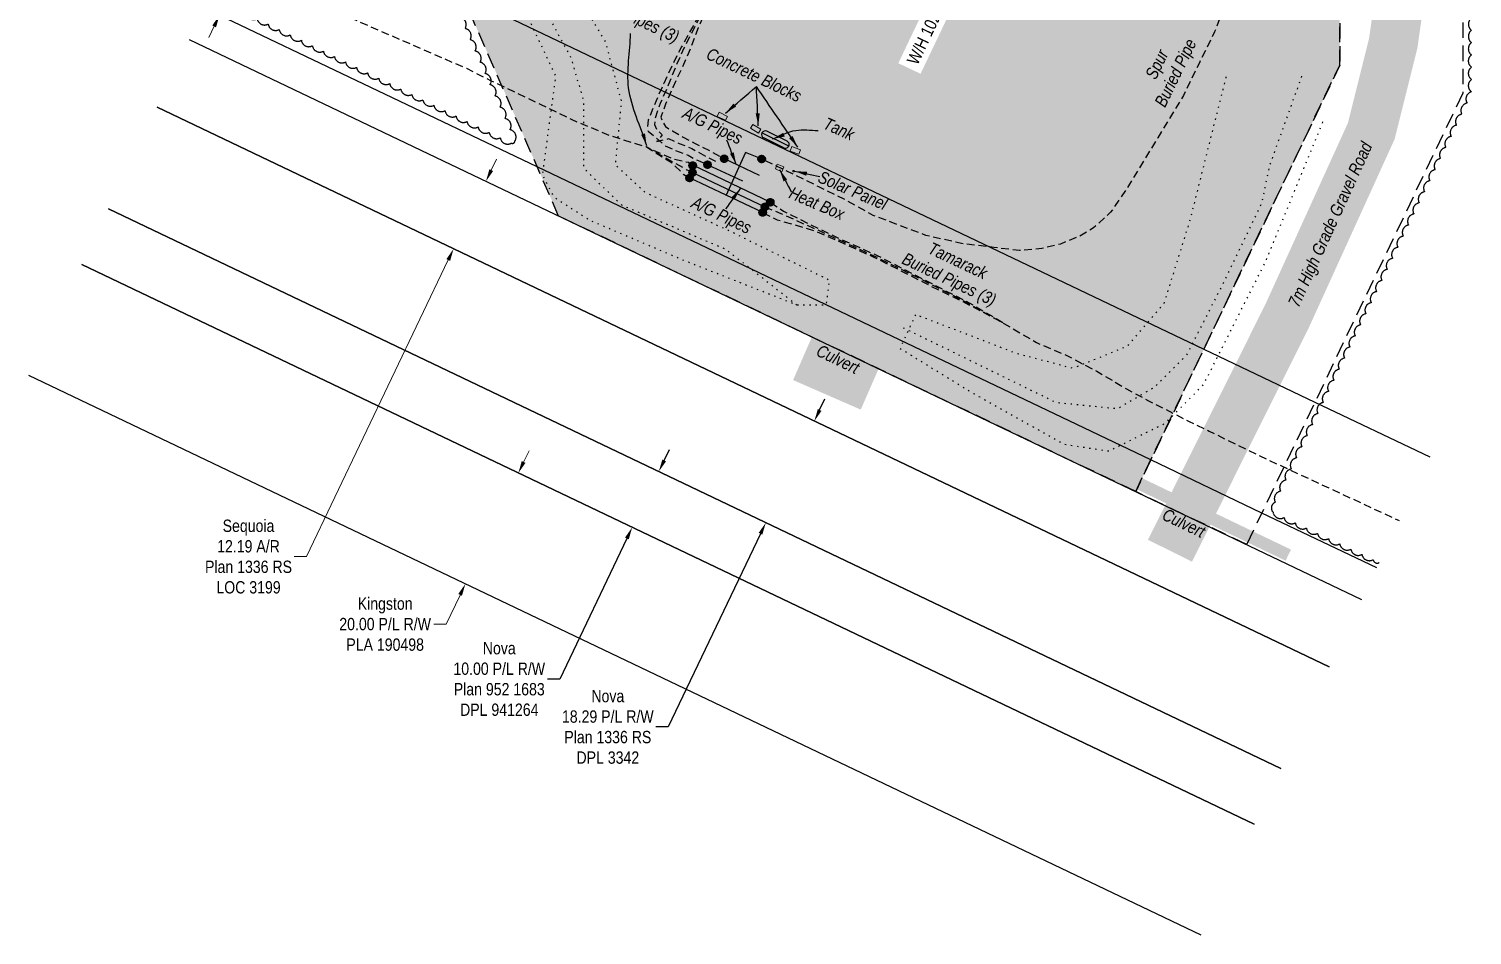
# Model space of a CAD drawing. Extents: x 323017 to 326965, y 6148514 to 6151575.
# Drawn here: x 324782 to 325954, y 6148514 to 6149251 of the extents above; entities that cross this region are included whole.
import ezdxf

# ---------------------------------------------------------------- set-up
doc = ezdxf.new("R2010")
doc.units = 0
doc.header["$LTSCALE"] = 5
doc.header["$PDSIZE"] = 0.5
for name, pattern in [('0', [1, 1, 0]), ('foc-ACCESSROAD', [3.75, 2.5, -1.25]), ('foc-TOPO', [1, 0.2, -0.8]), ('UG_PIPE', [1.875, 1.25, -0.625])]:
    doc.linetypes.add(name, pattern=pattern)
doc.layers.get('Defpoints').update_dxf_attribs({"color": 9})
for name, color, linetype, lineweight in [('AS-GENERAL', 48, 'Continuous', 18), ('C-RW-T', 13, 'Continuous', 9), ('C-WS-T', 13, 'Continuous', 9), ('F-AR-T', 190, 'Continuous', 9), ('F-RW-T', 190, 'Continuous', 9), ('T-TEXT', 48, 'Continuous', 18)]:
    doc.layers.add(name, color=color, linetype=linetype, lineweight=lineweight)
for name, color, linetype in [('AS-PIPE-AG', 44, 'Continuous'), ('AS-PIPE-UG', 44, 'UG_PIPE'), ('AS-PIPE-UG-T', 44, 'Continuous'), ('AS-ROADS', 254, 'Continuous'), ('AS-SYMBOL', 7, 'Continuous'), ('C-RW', 13, 'Continuous'), ('C-WS', 13, 'foc-ACCESSROAD'), ('F-AR', 190, 'foc-ACCESSROAD'), ('F-RW', 190, 'Continuous'), ('P-PROPOSED-H', 21, 'Continuous'), ('T-BUSH', 110, '0'), ('T-GENERAL', 48, 'foc-TOPO')]:
    doc.layers.add(name, color=color, linetype=linetype)
doc.styles.add('80CG', font='ARIALN.TTF', dxfattribs={"height": 10})
doc.styles.add('80L', font='ARIALN.TTF', dxfattribs={"height": 10})
doc.styles.add('80LS', font='ARIALNI.TTF', dxfattribs={"height": 10})
doc.dimstyles.new('Compass 5 000', dxfattribs={"dimscale": 5, "dimtxt": 9, "dimasz": 2, "dimexe": 0.2, "dimexo": 0.0625, "dimgap": 0.5, "dimtad": 0, "dimtih": 1, "dimtoh": 1, "dimzin": 0, "dimdsep": 46, "dimtxsty": '80CG', "dimcen": 0.1, "dimse1": 1, "dimse2": 1, "dimclrd": 256, "dimclrt": 256, "dimaunit": 1, "dimadec": 4, "dimazin": 0, "dimtfac": 0.06, "dimtofl": 0, "dimtmove": 0, "dimatfit": 1, "dimfxl": 0.2, "dimtolj": 1, "dimtzin": 0, "dimlwd": -1, "dimarcsym": 0})

# ---------------------------------------------------------------- blocks, each defined once
blk = doc.blocks.new('riser')
h = blk.add_hatch(color=255)
h.dxf.hatch_style = 1
edge = h.paths.add_edge_path()
edge.add_arc((0, 0), 0.7, 0, 360)
blk.add_hatch(color=48).paths.add_polyline_path([(0.58, -0.15), (-0.58, -0.15, 0.774597)])
at = {"color": 48}
blk.add_line((-0.58, -0.15), (0.58, -0.15), dxfattribs=at)
blk.add_circle((0, 0), 0.6, dxfattribs=at)
blk = doc.blocks.new('*D440')
at = {"layer": 'Defpoints', "color": 0, "transparency": 16777216}
for p in [(324985.4, 6148982.7), (324942.4, 6148892.6), (325136.5, 6148799.9)]:
    blk.add_point(p, dxfattribs=at)
at = {"layer": 'F-RW-T', "transparency": 16777216}
for p, q in [((325183.8, 6148898.9), (325188.2, 6148908)), ((325132.2, 6148790.8), (325120.9, 6148767.1)), ((325120.9, 6148767.1), (325110.9, 6148767.1))]:
    blk.add_line(p, q, dxfattribs=at)
for points in [[(325182.3, 6148899.7), (325185.3, 6148898.2), (325179.5, 6148889.9)], [(325130.7, 6148791.6), (325133.7, 6148790.1), (325136.5, 6148799.9)]]:
    blk.add_solid(points, dxfattribs=at)
at = {"layer": 'F-RW-T', "transparency": 16777216, "insert": (325071.3, 6148767.1), "char_height": 10, "attachment_point": 5, "style": '80CG'}
blk.add_mtext('\\A1;Kingston\\P20.00 P/L R/W\\PPLA 190498', dxfattribs=at)
blk = doc.blocks.new('*D441')
at = {"layer": 'Defpoints', "color": 0, "transparency": 16777216}
for p in [(325131.8, 6148968.5), (325110.1, 6148923.1), (325272, 6148845.8)]:
    blk.add_point(p, dxfattribs=at)
at = {"layer": 'F-RW', "transparency": 16777216}
for p, q in [((325298, 6148900.2), (325302.3, 6148909.2)), ((325267.7, 6148836.8), (325213.1, 6148722.5)), ((325213.1, 6148722.5), (325203.1, 6148722.5))]:
    blk.add_line(p, q, dxfattribs=at)
for points in [[(325296.5, 6148900.9), (325299.5, 6148899.5), (325293.6, 6148891.2)], [(325266.2, 6148837.5), (325269.2, 6148836.1), (325272, 6148845.8)]]:
    blk.add_solid(points, dxfattribs=at)
at = {"layer": 'F-RW', "transparency": 16777216, "insert": (325164, 6148722.5), "char_height": 10, "attachment_point": 5, "style": '80CG'}
blk.add_mtext('\\A1;Nova\\P10.00 P/L R/W\\PPlan 952 1683\\PDPL 941264', dxfattribs=at)
blk = doc.blocks.new('*D442')
at = {"layer": 'Defpoints', "color": 0, "transparency": 16777216}
for p in [(325341.2, 6148969.8), (325301.7, 6148887.3), (325380.6, 6148849.6)]:
    blk.add_point(p, dxfattribs=at)
at = {"layer": 'F-RW', "transparency": 16777216}
for p, q in [((325424.3, 6148941.2), (325428.6, 6148950.2)), ((325376.2, 6148840.6), (325301.3, 6148683.6)), ((325301.3, 6148683.6), (325291.3, 6148683.6))]:
    blk.add_line(p, q, dxfattribs=at)
for points in [[(325422.8, 6148941.9), (325425.8, 6148940.5), (325420, 6148932.2)], [(325374.7, 6148841.3), (325377.7, 6148839.9), (325380.6, 6148849.6)]]:
    blk.add_solid(points, dxfattribs=at)
at = {"layer": 'F-RW', "transparency": 16777216, "insert": (325252.2, 6148683.6), "char_height": 10, "attachment_point": 5, "style": '80CG'}
blk.add_mtext('\\A1;Nova\\P18.29 P/L R/W\\PPlan 1336 RS\\PDPL 3342', dxfattribs=at)
blk = doc.blocks.new('*D443')
at = {"layer": 'Defpoints', "color": 0, "transparency": 16777216}
for p in [(325046.6, 6149178), (325020.3, 6149123.1), (325126.9, 6149072.2)]:
    blk.add_point(p, dxfattribs=at)
at = {"layer": 'F-AR-T', "transparency": 16777216}
for p, q in [((325157.5, 6149136.1), (325161.8, 6149145.2)), ((325122.6, 6149063.2), (325007.4, 6148822)), ((325007.4, 6148822), (324997.4, 6148822))]:
    blk.add_line(p, q, dxfattribs=at)
for points in [[(325156, 6149136.9), (325159, 6149135.4), (325153.2, 6149127.1)], [(325121.1, 6149063.9), (325124.1, 6149062.4), (325126.9, 6149072.2)]]:
    blk.add_solid(points, dxfattribs=at)
at = {"layer": 'F-AR-T', "transparency": 16777216, "insert": (324960.3, 6148822), "char_height": 10, "width": 350.875, "attachment_point": 5, "style": '80CG'}
blk.add_mtext('\\A1;Sequoia\\P12.19 A/R\\PPlan 1336 RS\\PLOC 3199', dxfattribs=at)
blk = doc.blocks.new('*D444')
at = {"layer": 'C-RW-T', "transparency": 16777216}
for p, q in [((324984.2, 6149361.3), (324988.5, 6149370.3)), ((324988.5, 6149370.3), (324998.5, 6149370.3)), ((324932.4, 6149253.1), (324928.1, 6149244))]:
    blk.add_line(p, q, dxfattribs=at)
for points in [[(324982.7, 6149362), (324985.7, 6149360.6), (324979.9, 6149352.3)], [(324930.9, 6149253.8), (324933.9, 6149252.3), (324936.8, 6149262.1)]]:
    blk.add_solid(points, dxfattribs=at)
at = {"layer": 'Defpoints', "color": 0, "transparency": 16777216}
for p in [(324979.9, 6149352.3), (325143.7, 6149274), (325100.6, 6149183.8)]:
    blk.add_point(p, dxfattribs=at)
at = {"layer": 'C-RW-T', "transparency": 16777216, "insert": (325038, 6149370.3), "char_height": 10, "attachment_point": 5, "style": '80CG'}
blk.add_mtext('\\A1;Tamarack\\P20.00 P/L R/W\\PPLA 200182', dxfattribs=at)
blk = doc.blocks.new('*U451')
at = {"color": 48}
for p, q in [((4.1, -1.33), (0.8, 0.28)), ((3.57, -2.41), (0.28, -0.8))]:
    blk.add_line(p, q, dxfattribs=at)
for centre, start, end in [((0.54, -0.26), 64.0357, 244.0357), ((3.83, -1.87), 244.0357, 424.0357)]:
    blk.add_arc(centre, 0.6, start, end, dxfattribs=at)
at = {"layer": 'Defpoints'}
blk.add_line((4.37, -2.13), (0, 0), dxfattribs=at)

msp = doc.modelspace()

# ---------------------------------------------------------------- hatches: boundary and pattern name
at = {"layer": 'AS-GENERAL'}
h = msp.add_hatch(color=256, dxfattribs=at)
h.dxf.hatch_style = 1
h.paths.add_polyline_path([(325710.384, 6149362.416), (325717.874, 6149361.941), (325717.434, 6149358.361), (325709.999, 6149358.696)])
h.paths.add_polyline_path([(325709.999, 6149358.696), (325707.229, 6149351.771), (325710.769, 6149350.251), (325713.619, 6149357.516)])
h.paths.add_polyline_path([(325709.239, 6149338.716), (325705.184, 6149344.991), (325708.239, 6149346.856), (325712.319, 6149341.066)])
h.paths.add_polyline_path([(325488.459, 6149518.456), (325489.699, 6149521.806), (325482.669, 6149524.496), (325481.249, 6149521.016)])
h.paths.add_polyline_path([(325447.429, 6149531.996), (325448.669, 6149535.246), (325441.979, 6149538.241), (325440.344, 6149535.036)])
h.paths.add_polyline_path([(325422.189, 6149541.551), (325422.689, 6149538.491), (325415.214, 6149537.276), (325414.794, 6149540.741)])
h.paths.add_polyline_path([(325408.459, 6149485.311), (325411.994, 6149484.256), (325410.124, 6149477.061), (325406.639, 6149478.116)])
h.paths.add_polyline_path([(325404.684, 6149464.526), (325401.214, 6149465.936), (325398.039, 6149459.126), (325401.399, 6149457.691)])
h.paths.add_polyline_path([(325342.699, 6149183.196), (325341.089, 6149179.821), (325347.924, 6149176.731), (325349.294, 6149179.881)])
h.paths.add_polyline_path([(325370.109, 6149173.156), (325368.179, 6149170.196), (325374.669, 6149166.291), (325376.519, 6149169.551)])
h.paths.add_polyline_path([(325400.269, 6149151.676), (325401.759, 6149155.381), (325408.714, 6149152.706), (325407.419, 6149149.191)])
at = {"layer": 'P-PROPOSED-H'}
h = msp.add_hatch(color=256, dxfattribs=at)
h.dxf.hatch_style = 1
h.paths.add_polyline_path([(325846.79, 6149536.851), (325846.806, 6149221.375), (325681.026, 6148874.927), (325212.264, 6149098.874), (325070.424, 6149424.111), (325226.227, 6149750.722), (325258.381, 6149818.052)])

# ---------------------------------------------------------------- linework, layer by layer
at = {"layer": 'AS-GENERAL', "flags": 128}
for points in [[(325342.699, 6149183.196), (325341.089, 6149179.821), (325347.924, 6149176.731), (325349.294, 6149179.881)], [(325370.109, 6149173.156), (325368.179, 6149170.196), (325374.669, 6149166.291), (325376.519, 6149169.551)], [(325400.269, 6149151.676), (325401.759, 6149155.381), (325408.714, 6149152.706), (325407.419, 6149149.191)], [(325389.729, 6149141.001), (325388.314, 6149137.096), (325393.679, 6149134.826), (325395.259, 6149138.931)], [(325402.374, 6149134.681), (325403.615, 6149134.681), (325403.615, 6149135.922), (325402.374, 6149135.922)]]:
    msp.add_lwpolyline(points, close=True, dxfattribs=at)
at = {"layer": 'AS-GENERAL', "const_width": 10, "flags": 128}
for points in [[(325488.449, 6148984.966), (325407.384, 6149025.021)], [(325805.014, 6148823.211), (325678.719, 6148883.846)]]:
    msp.add_lwpolyline(points, dxfattribs=at)
at = {"layer": 'AS-PIPE-AG', "flags": 128}
for points in [[(325375.514, 6149131.776), (325347.054, 6149145.256)], [(325377.479, 6149145.021), (325364.134, 6149150.556), (325347.974, 6149115.306)], [(325384.179, 6149110.041), (325321.269, 6149140.111)], [(325321.464, 6149134.036), (325379.694, 6149106.206)], [(325333.399, 6149140.381), (325361.739, 6149127.436)], [(325377.999, 6149101.781), (325318.609, 6149129.881)]]:
    msp.add_lwpolyline(points, dxfattribs=at)
at = {"layer": 'AS-PIPE-UG', "flags": 128}
for points in [[(325830.355, 6149649.844), (325832.679, 6149595.046), (325831.704, 6149570.256), (325830.904, 6149545.851), (325827.914, 6149516.701), (325824.269, 6149495.186), (325818.109, 6149474.501), (325809.699, 6149447.886), (325802.879, 6149430.631), (325796.149, 6149407.586), (325788.104, 6149379.451), (325780.534, 6149354.731), (325769.214, 6149314.871), (325754.624, 6149273.311), (325745.109, 6149248.631), (325732.789, 6149223.516), (325719.909, 6149196.966), (325699.029, 6149162.456), (325674.059, 6149121.546), (325660.679, 6149101.926), (325646.814, 6149089.191), (325635.429, 6149082.526), (325619.844, 6149076.091), (325604.764, 6149072.431), (325586.659, 6149070.856), (325565.704, 6149073.321), (325540.774, 6149076.356), (325510.654, 6149083.086), (325467.879, 6149099.381), (325444.069, 6149112.561), (325423.489, 6149122.701), (325404.099, 6149132.371), (325377.754, 6149145.036)], [(325409.054, 6149450.406), (325404.859, 6149440.306), (325404.924, 6149440.346), (325396.869, 6149420.496), (325391.664, 6149406.606), (325385.299, 6149389.851), (325375.774, 6149366.781), (325366.954, 6149343.896), (325357.659, 6149323.081), (325344.144, 6149295.666), (325344.144, 6149295.666), (325322.314, 6149254.771), (325312.009, 6149236.316), (325304.254, 6149220.706), (325297.614, 6149206.681), (325291.454, 6149192.601), (325284.904, 6149176.706), (325284.329, 6149170.106), (325284.959, 6149167.976), (325298.819, 6149155.941), (325306.929, 6149152.176), (325317.359, 6149148.276), (325324.994, 6149144.161), (325333.164, 6149140.676), (325333.399, 6149140.381)], [(325413.534, 6149448.306), (325409.074, 6149438.426), (325400.649, 6149418.466), (325395.289, 6149404.256), (325389.039, 6149388.006), (325379.434, 6149365.451), (325369.399, 6149342.236), (325359.509, 6149322.671), (325345.369, 6149295.216), (325333.384, 6149272.901), (325323.379, 6149254.011), (325314.084, 6149235.411), (325306.994, 6149219.486), (325301.354, 6149205.326), (325295.089, 6149191.116), (325290.489, 6149178.206), (325290.094, 6149173.206), (325291.809, 6149169.561), (325296.459, 6149164.766), (325292.084, 6149159.541), (325301.604, 6149161.751), (325310.284, 6149157.821), (325320.489, 6149153.781), (325332.719, 6149146.906), (325340.154, 6149143.156)], [(325418.104, 6149446.626), (325413.939, 6149436.406), (325405.849, 6149417.086), (325399.799, 6149402.316), (325393.279, 6149386.376), (325382.714, 6149364.341), (325370.869, 6149341.491), (325361.019, 6149322.306), (325346.314, 6149294.766), (325334.494, 6149272.281), (325325.669, 6149251.961), (325318.254, 6149232.501), (325311.709, 6149217.596), (325304.994, 6149203.401), (325299.019, 6149189.671), (325295.359, 6149179.166), (325296.519, 6149175.966), (325299.129, 6149171.536), (325304.614, 6149168.076), (325313.344, 6149163.056), (325323.259, 6149157.821), (325335.114, 6149151.796), (325346.744, 6149145.536), (325347.054, 6149145.256)], [(325321.464, 6149134.036), (325321.059, 6149134.336), (325316.209, 6149136.511), (325305.469, 6149142.406), (325283.249, 6149154.996), (325253.924, 6149164.156), (325223.099, 6149177.026), (325198.064, 6149189.281), (325176.049, 6149199.771), (325157.224, 6149208.721), (325137.619, 6149218.656), (324941.704, 6149303.92)], [(325318.604, 6149129.771), (325313.944, 6149132.266), (325305.424, 6149141.116), (325283.249, 6149154.996)], [(325321.119, 6149140.001), (325317.829, 6149142.276), (325305.349, 6149144.971), (325283.249, 6149154.996)], [(325384.489, 6149109.891), (325394.809, 6149102.866), (325422.704, 6149089.101), (325439.879, 6149080.786), (325470.979, 6149066.831), (325515.424, 6149043.901), (325543.374, 6149029.681), (325573.904, 6149011.961)], [(325377.999, 6149101.341), (325389.899, 6149095.891), (325420.409, 6149086.736), (325439.024, 6149078.781), (325469.499, 6149064.921), (325513.999, 6149042.306), (325542.549, 6149028.431), (325573.974, 6149011.641)], [(325379.724, 6149106.251), (325392.639, 6149100.991), (325421.579, 6149088.011), (325439.399, 6149079.841), (325470.139, 6149065.721), (325514.654, 6149043.466), (325543.114, 6149028.981), (325574.009, 6149011.591), (325600.504, 6148995.946), (325625.614, 6148985.261), (325649.424, 6148972.731), (325673.579, 6148958.336), (325691.439, 6148948.726), (325724.539, 6148931.886), (325740.744, 6148924.031), (325781.849, 6148903.911), (325895.194, 6148851.284)]]:
    msp.add_lwpolyline(points, dxfattribs=at)
at = {"layer": 'AS-ROADS', "flags": 128}
for points, const_width in [([(325708.879, 6148826.806), (325804.274, 6149018.116), (325872.404, 6149167.886), (325890.259, 6149239.256), (325902.789, 6149327.761), (325903.534, 6149484.991), (325900.883, 6149649.847)], 39.995), ([(325468.844, 6149042.111), (325430.194, 6148953.501)], 59.992)]:
    msp.add_lwpolyline(points, dxfattribs=dict(at, const_width=const_width))
at = {"layer": 'C-RW'}
for points in [[(324967.619, 6149358.151), (325133.829, 6149278.725), (325736.453, 6148990.757), (325826.67, 6148947.648), (325919.943, 6148903.077)], [(325876.834, 6148812.861), (325783.51, 6148857.456), (325693.294, 6148900.562), (325194.883, 6149138.731), (324924.507, 6149267.933)]]:
    msp.add_lwpolyline(points, dxfattribs=at)
at = {"layer": 'C-WS'}
msp.add_lwpolyline([(325846.79, 6149536.851), (325846.806, 6149221.375), (325681.026, 6148874.927), (325212.264, 6149098.874), (325070.424, 6149424.111), (325226.227, 6149750.722), (325258.381, 6149818.052), (325846.79, 6149536.851)], close=True, dxfattribs=at)
at = {"layer": 'F-AR'}
msp.add_lwpolyline([(325946.771, 6149649.849), (325946.794, 6149198.685), (325771.246, 6148831.828), (325681.026, 6148874.927), (325846.806, 6149221.375), (325846.784, 6149649.844)], dxfattribs=at)
at = {"layer": 'F-AR', "linetype": 'Continuous'}
for points in [[(324912.22, 6149242.221), (325864.591, 6148787.242)], [(325838.351, 6148732.315), (324885.979, 6149187.293)]]:
    msp.add_lwpolyline(points, dxfattribs=at)
at = {"layer": 'F-RW'}
for points in [[(324885.979, 6149187.293), (325838.351, 6148732.315)], [(325798.903, 6148649.74), (324846.532, 6149104.72)], [(324846.532, 6149104.72), (325798.903, 6148649.74)], [(325777.298, 6148604.518), (324824.849, 6149059.333)], [(324824.852, 6149059.34), (325777.325, 6148604.573)], [(325734.224, 6148514.313), (324781.857, 6148969.302)]]:
    msp.add_lwpolyline(points, dxfattribs=at)
at = {"layer": 'T-BUSH', "flags": 128}
for points in [[(324938.341, 6149296.883, 0.02351119), (324938.895, 6149296.731, 0.52056705), (324942.698, 6149287.484, 0.52056705), (324946.502, 6149278.237, 0.52056705), (324950.305, 6149268.99, 0.52056705), (324958.317, 6149263.685, 0.52056705), (324967.296, 6149259.284, 0.52056705), (324976.274, 6149254.884, 0.52056705), (324985.252, 6149250.483, 0.52056705), (324994.23, 6149246.082, 0.52056705), (325003.209, 6149241.682, 0.52056705), (325012.187, 6149237.281, 0.52056705), (325021.165, 6149232.881, 0.52056705), (325030.144, 6149228.48, 0.52056705), (325039.122, 6149224.079, 0.52056705), (325048.1, 6149219.679, 0.52056705), (325057.078, 6149215.278, 0.52056705), (325066.057, 6149210.878, 0.52056705), (325075.035, 6149206.477, 0.52056705), (325084.013, 6149202.077, 0.52056705), (325092.992, 6149197.676, 0.52056705), (325101.97, 6149193.275, 0.52056705), (325110.948, 6149188.875, 0.52056705), (325119.927, 6149184.474, 0.52056705), (325128.905, 6149180.074, 0.52056705), (325137.883, 6149175.673, 0.52056705), (325146.861, 6149171.272, 0.52056705), (325155.84, 6149166.872, 0.52056705), (325164.818, 6149162.471, 0.52056705), (325173.796, 6149158.071, 0.52056705), (325176.786, 6149159.893, 0.52056705), (325172.735, 6149169.035, 0.52056705), (325168.683, 6149178.176, 0.52056705), (325164.632, 6149187.317, 0.52056705), (325160.58, 6149196.458, 0.52056705), (325156.529, 6149205.599, 0.52056705), (325152.478, 6149214.74, 0.52056705), (325148.426, 6149223.881, 0.52056705), (325144.375, 6149233.022, 0.52056705), (325140.323, 6149242.164, 0.52056705), (325136.272, 6149251.305, 0.52056705), (325132.22, 6149260.446, 0.52056705), (325128.169, 6149269.587, 0.52056705), (325124.117, 6149278.728, 0.52056705), (325120.066, 6149287.869, 0.52056705), (325116.014, 6149297.01, 0.52056705), (325111.963, 6149306.152, 0.52056705), (325107.911, 6149315.293, 0.52056705), (325103.86, 6149324.434, 0.52056705), (325099.808, 6149333.575, 0.52056705), (325095.757, 6149342.716, 0.52056705), (325091.705, 6149351.857, 0.52056705), (325087.654, 6149360.998, 0.52056705), (325083.602, 6149370.14, 0.52056705), (325079.551, 6149379.281, 0.52056705), (325075.499, 6149388.422, 0.52056705), (325071.448, 6149397.563, 0.52056705), (325067.396, 6149406.704, 0.52056705), (325063.345, 6149415.845, 0.52056705), (325059.293, 6149424.986, 0.52056705), (325062.779, 6149434.016, 0.52056705), (325067.1, 6149443.032, 0.52056705), (325071.421, 6149452.049, 0.52056705), (325075.742, 6149461.066, 0.52056705), (325080.064, 6149470.082, 0.52056705), (325084.385, 6149479.099, 0.52056705), (325088.706, 6149488.116, 0.52056705), (325093.027, 6149497.133, 0.52056705), (325097.349, 6149506.149, 0.52056705), (325101.67, 6149515.166, 0.52056705), (325105.991, 6149524.183, 0.52056705), (325110.312, 6149533.2, 0.52056705), (325114.634, 6149542.216, 0.52056705), (325118.955, 6149551.233, 0.52056705), (325123.276, 6149560.25, 0.52056705), (325127.598, 6149569.267, 0.52056705), (325131.919, 6149578.283, 0.52056705), (325136.24, 6149587.3, 0.52056705), (325140.561, 6149596.317, 0.52056705), (325144.883, 6149605.334, 0.52056705), (325149.204, 6149614.35, 0.52056705), (325153.525, 6149623.367, 0.52056705), (325157.846, 6149632.384, 0.52056705), (325162.168, 6149641.401, 0.52056705), (325166.489, 6149650.417, 0.52056705), (325170.81, 6149659.434, 0.52056705), (325175.131, 6149668.451, 0.52056705), (325179.453, 6149677.468, 0.52056705), (325183.774, 6149686.484, 0.52056705), (325188.095, 6149695.501, 0.52056705), (325192.416, 6149704.518, 0.52056705), (325196.738, 6149713.534, 0.52056705), (325200.148, 6149720.651, 0.52056705), (325191.139, 6149716.315, 0.52056705), (325182.13, 6149711.978, 0.52056705), (325173.12, 6149707.642, 0.52056705), (325164.111, 6149703.305, 0.52056705), (325155.101, 6149698.969, 0.52056705), (325146.092, 6149694.633, 0.52056705), (325137.082, 6149690.296, 0.52056705), (325128.073, 6149685.96, 0.16470038), (325124.225, 6149686.679, 0.16470038)], [(325954.362, 6149599.798, 0.52056705), (325954.349, 6149589.799, 0.52056705), (325954.336, 6149579.8, 0.52056705), (325954.322, 6149569.801, 0.52056705), (325954.309, 6149559.803, 0.52056705), (325954.296, 6149549.804, 0.52056705), (325954.282, 6149539.805, 0.52056705), (325954.269, 6149529.806, 0.52056705), (325954.256, 6149519.808, 0.52056705), (325954.242, 6149509.809, 0.52056705), (325954.229, 6149499.81, 0.52056705), (325954.215, 6149489.811, 0.52056705), (325954.202, 6149479.813, 0.52056705), (325954.189, 6149469.814, 0.52056705), (325954.175, 6149459.815, 0.52056705), (325954.162, 6149449.817, 0.52056705), (325954.149, 6149439.818, 0.52056705), (325954.135, 6149429.819, 0.52056705), (325954.122, 6149419.82, 0.52056705), (325954.109, 6149409.822, 0.52056705), (325954.095, 6149399.823, 0.52056705), (325954.082, 6149389.824, 0.52056705), (325954.069, 6149379.825, 0.52056705), (325954.055, 6149369.827, 0.52056705), (325954.042, 6149359.828, 0.52056705), (325954.029, 6149349.829, 0.52056705), (325954.015, 6149339.83, 0.52056705), (325954.002, 6149329.832, 0.52056705), (325953.988, 6149319.833, 0.52056705), (325953.975, 6149309.834, 0.52056705), (325953.962, 6149299.835, 0.52056705), (325953.948, 6149289.837, 0.52056705), (325953.935, 6149279.838, 0.52056705), (325953.922, 6149269.839, 0.52056705), (325953.908, 6149259.84, 0.52056705), (325953.895, 6149249.842, 0.52056705), (325953.882, 6149239.843, 0.52056705), (325953.868, 6149229.844, 0.52056705), (325953.855, 6149219.846, 0.52056705), (325953.842, 6149209.847, 0.52056705), (325953.828, 6149199.848, 0.52056705), (325950.346, 6149190.642, 0.52056705), (325946.016, 6149181.63, 0.52056705), (325941.685, 6149172.617, 0.52056705), (325937.355, 6149163.605, 0.52056705), (325933.024, 6149154.593, 0.52056705), (325928.694, 6149145.58, 0.52056705), (325924.363, 6149136.568, 0.52056705), (325920.033, 6149127.556, 0.52056705), (325915.702, 6149118.543, 0.52056705), (325911.372, 6149109.531, 0.52056705), (325907.041, 6149100.519, 0.52056705), (325902.711, 6149091.507, 0.52056705), (325898.38, 6149082.494, 0.52056705), (325894.05, 6149073.482, 0.52056705), (325889.719, 6149064.47, 0.52056705), (325885.389, 6149055.457, 0.52056705), (325881.058, 6149046.445, 0.52056705), (325876.728, 6149037.433, 0.52056705), (325872.397, 6149028.42, 0.52056705), (325868.066, 6149019.408, 0.52056705), (325863.736, 6149010.396, 0.52056705), (325859.405, 6149001.384, 0.52056705), (325855.075, 6148992.371, 0.52056705), (325850.744, 6148983.359, 0.52056705), (325846.414, 6148974.347, 0.52056705), (325842.083, 6148965.334, 0.52056705), (325837.753, 6148956.322, 0.52056705), (325833.422, 6148947.31, 0.52056705), (325829.092, 6148938.298, 0.52056705), (325824.761, 6148929.285, 0.52056705), (325820.431, 6148920.273, 0.52056705), (325816.1, 6148911.261, 0.52056705), (325811.77, 6148902.248, 0.52056705), (325807.439, 6148893.236, 0.52056705), (325803.109, 6148884.224, 0.52056705), (325798.778, 6148875.211, 0.52056705), (325794.448, 6148866.199, 0.52056705), (325792.604, 6148858.067, 0.52056705), (325801.638, 6148853.781, 0.52056705), (325810.672, 6148849.496, 0.52056705), (325819.706, 6148845.211, 0.52056705), (325828.74, 6148840.926, 0.52056705), (325837.774, 6148836.64, 0.52056705), (325846.808, 6148832.355, 0.52056705), (325855.842, 6148828.07, 0.52056705), (325864.875, 6148823.785, 0.52056705), (325873.909, 6148819.499, 0.52056705), (325878.871, 6148817.145, 0.52056705)]]:
    msp.add_lwpolyline(points, format="xyb", dxfattribs=at)
at = {"layer": 'T-GENERAL', "flags": 128}
for points in [[(325184.689, 6149328.716), (325207.679, 6149310.996), (325250.189, 6149240.396), (325263.119, 6149192.081), (325258.199, 6149140.666), (325282.449, 6149118.166), (325350.624, 6149087.071), (325432.124, 6149046.851), (325429.469, 6149026.471), (325406.134, 6149026.326), (325313.239, 6149062.986), (325237.809, 6149095.166), (325208.819, 6149113.816), (325199.179, 6149132.181), (325210.004, 6149212.501), (325165.989, 6149305.851)], [(325176.204, 6149312.246), (325222.199, 6149227.526), (325232.379, 6149192.501), (325232.569, 6149137.711), (325263.289, 6149107.876), (325347.869, 6149071.981), (325406.134, 6149026.326)]]:
    msp.add_lwpolyline(points, dxfattribs=at)

# ---------------------------------------------------------------- block references
at = {"layer": 'AS-SYMBOL'}
for name, p, xscale, yscale, zscale in [('*U451', (325377.409, 6149166.356), 4.999373249999993, 4.999373249999993, 4.999373249999993), ('riser', (325346.739, 6149145.426), 4.999373249999991, 4.999373249999991, 4.999373249999991), ('riser', (325377.164, 6149145.191), 4.999373249999991, 4.999373249999991, 4.999373249999991), ('riser', (325318.604, 6149129.771), 4.999373249999991, 4.999373249999991, 4.999373249999991), ('riser', (325321.054, 6149134.226), 4.999373249999991, 4.999373249999991, 4.999373249999991), ('riser', (325321.114, 6149139.891), 4.999373249999991, 4.999373249999991, 4.999373249999991), ('riser', (325333.159, 6149140.566), 4.999373249999991, 4.999373249999991, 4.999373249999991), ('riser', (325379.724, 6149106.251), 4.999373249999991, 4.999373249999991, 4.999373249999991), ('riser', (325384.179, 6149110.041), 4.999373249999991, 4.999373249999991, 4.999373249999991), ('riser', (325377.999, 6149101.781), 4.999373249999991, 4.999373249999991, 4.999373249999991)]:
    msp.add_blockref(name, p, dxfattribs=dict(at, xscale=xscale, yscale=yscale, zscale=zscale))

# ---------------------------------------------------------------- texts
at = {"layer": 'AS-GENERAL', "style": '80LS'}
msp.add_text('7m High Grade Gravel Road', height=9.99883, rotation=65.53933, dxfattribs=at).set_placement((325813.443, 6149023.941))
at = {"layer": 'AS-PIPE-UG-T', "char_height": 9.99875, "attachment_point": 1, "style": '80LS'}
for s, width, insert, rotation in [('\\pi15.73016;Tamarack\\P\\pi0.29894;Buried Pipes (3)', 81.56317, (325244.156, 6149298.86), 334.45888), ('\\pi17.33194;Spur\\P\\pi0.30474;Buried Pipe', 59.04008, (325680.801, 6149197.867), 64.120937), ('\\pi15.73016;Tamarack\\P\\pi0.29894;Buried Pipes (3)', 81.56317, (325501.471, 6149084.782), 334.679126)]:
    msp.add_mtext_dynamic_manual_height_columns(s, width=width, gutter_width=50.004, heights=[0], dxfattribs=dict(at, insert=insert, rotation=rotation))
at = {"layer": 'T-TEXT', "attachment_point": 1, "style": '80L'}
for s, width, gutter_width, insert, char_height, rotation in [('{\\fArial Narrow|b0|i1|c0|p34;Concrete Blocks}', 83.47269, 50.022, (325335.584, 6149236.126), 9.99872, 334.45888), ('{\\fArial Narrow|b0|i1|c0|p34;A/G Pipes}', 51.67758, 50.022, (325316.282, 6149188.022), 9.99872, 334.45888), ('\\pi0.7625;{\\fArial Narrow|b0|i1|c0|p34;Tank}', 26.16668, 49.979, (325429.717, 6149179.764), 9.99577, 335.943742), ('{\\fArial Narrow|b0|i1|c0|p34;Solar Panel}', 59.79904, 50.022, (325426.014, 6149135.978), 9.99872, 336.694176), ('{\\fArial Narrow|b0|i1|c0|p34;Heat Box}', 47.64507, 50.022, (325402.454, 6149123.043), 9.99872, 336.694176), ('{\\fArial Narrow|b0|i1|c0|p34;A/G Pipes}', 51.67758, 50.022, (325323.468, 6149115.294), 9.99872, 334.45888), ('{\\fArial Narrow|b0|i1|c0|p34;Culvert}', 36.82148, 49.994, (325424.976, 6148994.835), 9.99883, 334.458997), ('{\\fArial Narrow|b0|i1|c0|p34;Culvert}', 36.82148, 49.994, (325705.957, 6148861.618), 9.99883, 334.458997)]:
    msp.add_mtext_dynamic_manual_height_columns(s, width=width, gutter_width=gutter_width, heights=[0], dxfattribs=dict(at, insert=insert, char_height=char_height, rotation=rotation))

# ---------------------------------------------------------------- dimensions: what is measured, and where the dimension line sits
at = {"layer": 'C-RW-T'}
dim = msp.add_linear_dim(base=(324979.862, 6149352.299), p1=(325100.554, 6149183.807), p2=(325143.665, 6149274.025), angle=64.45888, text='Tamarack\\P20.00 P/L R/W\\PPLA 200182', dimstyle='Compass 5 000', dxfattribs=at)
dim.commit()
dim.dimension.update_dxf_attribs({"geometry": '*D444', "text_midpoint": (325038.024, 6149370.345), "dimtype": 161})
at = {"layer": 'F-AR-T'}
dim = msp.add_linear_dim(base=(325126.919, 6149072.189), p1=(325046.553, 6149178.046), p2=(325020.312, 6149123.118), angle=244.464742, text='Sequoia\\P12.19 A/R\\PPlan 1336 RS\\PLOC 3199', dimstyle='Compass 5 000', dxfattribs=at)
dim.commit()
dim.dimension.update_dxf_attribs({"geometry": '*D443', "text_midpoint": (324960.308, 6148822.042), "dimtype": 161})
at = {"layer": 'F-RW'}
for base, p1, p2, angle, text, picture, middle in [((325380.551, 6148849.601), (325341.187, 6148969.826), (325301.739, 6148887.252), 244.464637, 'Nova\\P18.29 P/L R/W\\PPlan 1336 RS\\PDPL 3342', '*D442', (325252.173, 6148683.625)), ((325272.008, 6148845.841), (325131.758, 6148968.457), (325110.12, 6148923.136), 244.477432, 'Nova\\P10.00 P/L R/W\\PPlan 952 1683\\PDPL 941264', '*D441', (325164.041, 6148722.519))]:
    dim = msp.add_linear_dim(base=base, p1=p1, p2=p2, angle=angle, text=text, dimstyle='Compass 5 000', dxfattribs=at)
    dim.commit()
    dim.dimension.update_dxf_attribs({"geometry": picture, "text_midpoint": middle, "dimtype": 161})
at = {"layer": 'F-RW-T'}
dim = msp.add_linear_dim(base=(325136.51, 6148799.868), p1=(324985.386, 6148982.673), p2=(324942.364, 6148892.621), angle=244.464071, text='Kingston\\P20.00 P/L R/W\\PPLA 190498', dimstyle='Compass 5 000', dxfattribs=at)
dim.commit()
dim.dimension.update_dxf_attribs({"geometry": '*D440', "text_midpoint": (325071.331, 6148767.133), "dimtype": 161})

# ---------------------------------------------------------------- leaders
at = {"layer": 'AS-PIPE-UG-T', "path_type": 1}
msp.add_leader([(325283.793, 6149155.971), (325269.126, 6149202.988), (325270.755, 6149247.214)], dimstyle='Compass 5 000', override={"dimgap": 0.5, "dimtad": 0}, dxfattribs=at)
at = {"layer": 'T-TEXT', "path_type": 1}
for points in [[(325347.859, 6149182.529), (325372.883, 6149204.264)], [(325374.472, 6149172.307), (325372.883, 6149204.264)], [(325406.546, 6149154.74), (325372.883, 6149204.264)], [(325385.98, 6149161.511), (325404.82, 6149168.506), (325422.995, 6149168.401)], [(325356.562, 6149140.752), (325348.899, 6149160.507)], [(325391.791, 6149136.6), (325401.152, 6149118.639)], [(325404.003, 6149135.319), (325424.301, 6149130.936)], [(325359.762, 6149121.16), (325347.914, 6149104.668)]]:
    msp.add_leader(points, dimstyle='Compass 5 000', override={"dimgap": 0.5, "dimtad": 0}, dxfattribs=at)

# ---------------------------------------------------------------- next in the draw order: texts
at = {"layer": 'C-WS-T', "insert": (325520.754, 6149264.621), "char_height": 9.99875, "width": 92.96011, "attachment_point": 5, "rotation": 64.513381, "style": '80CG', "bg_fill": 2}
msp.add_mtext('\\A1;W/H 102/13-2(HZ)', dxfattribs=at)

# ---------------------------------------------------------------- next in the draw order: linework, layer by layer
at = {"layer": 'T-GENERAL', "flags": 128}
for points in [[(325754.394, 6149211.961), (325725.244, 6149096.226), (325703.974, 6149027.751), (325673.659, 6148992.686), (325629.984, 6148975.011), (325583.994, 6148987.166), (325502.169, 6149018.751), (325489.644, 6148991.316), (325545.919, 6148956.631), (325622.854, 6148913.396), (325659.109, 6148907.881), (325705.229, 6148930.591), (325736.269, 6148961.906), (325787.189, 6149062.951), (325833.164, 6149175.536)], [(325815.839, 6149212.461), (325789.499, 6149139.196), (325783.374, 6149109.341), (325750.869, 6149041.846), (325722.244, 6148985.671), (325696.314, 6148959.736), (325666.174, 6148942.071), (325616.459, 6148947.131), (325491.704, 6149008.151)]]:
    msp.add_lwpolyline(points, dxfattribs=at)

doc.saveas('drawing.dxf')
